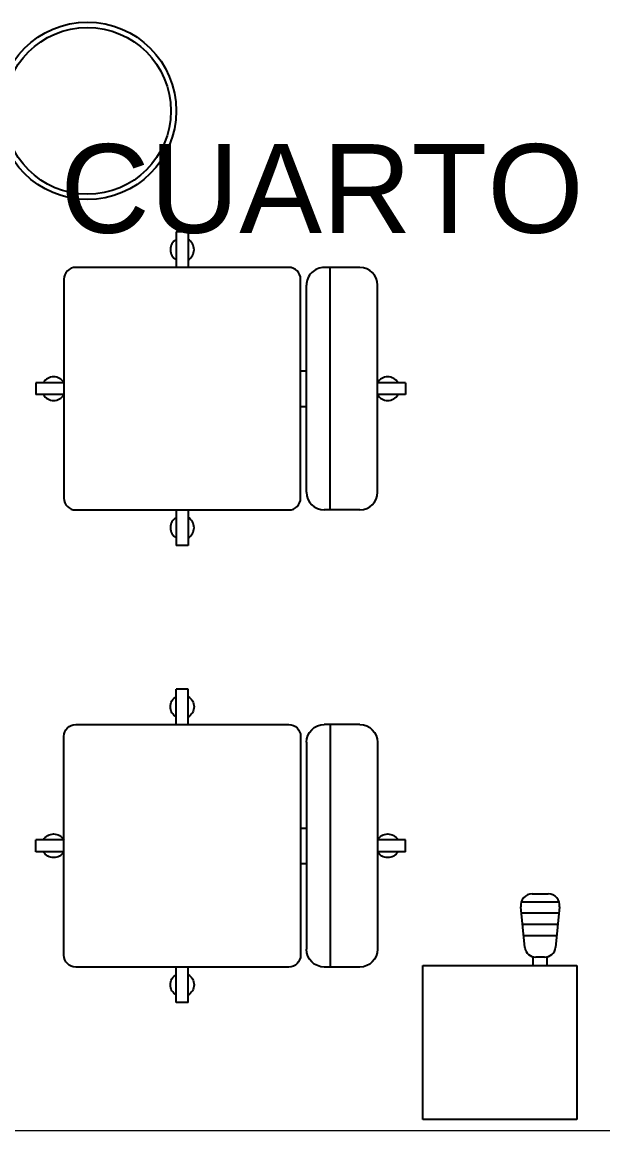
# Model space of a CAD drawing. Header units: metres. Extents: x -22 to 564, y 0 to 143.
# Drawn here: x 113.582 to 114.564, y 37.693 to 39.567 of the extents above; entities that cross this region are included whole.
import ezdxf
from ezdxf.enums import TextEntityAlignment as Align

# ---------------------------------------------------------------- set-up
doc = ezdxf.new("R2010")
doc.units = ezdxf.units.M
for name, color, linetype in [('TEXTO', 7, 'Continuous'), ('XREF 1N NEURO-ONCOLOGIA$0$MOBILIARIO', 161, 'Continuous'), ('XREF 1N NEURO-ONCOLOGIA$0$MOBILIARIO GUIAS MEC', 161, 'Continuous'), ('XREF 1N NEURO-ONCOLOGIA$0$TEX-MOB', 4, 'Continuous')]:
    doc.layers.add(name, color=color, linetype=linetype)
doc.layers.add('XREF 1N NEURO-ONCOLOGIA$0$MUROS DE TABLAROCA', color=150, linetype='Continuous', lineweight=13)
doc.styles.add('100 LOCALES 25', font='arial.ttf', dxfattribs={"height": 0.25})
doc.styles.add('XREF 1N NEURO-ONCOLOGIA$0$HANDLET', font='romans.shx')

# ---------------------------------------------------------------- blocks, each defined once
blk = doc.blocks.new('XREF 1N NEURO-ONCOLOGIA$0$SILLGIRS')
for p, q in [((-0.01, 0.3773), (-0.01, 0.33)), ((-0.01, 0.3773), (0.01, 0.3773)), ((0.01, 0.3773), (0.01, 0.33)), ((0.175, 0.33), (-0.175, 0.33)), ((-0.205, 0.3), (-0.205, 0.24)), ((0.205, 0.3), (0.205, 0.24)), ((0.205, 0.25), (-0.205, 0.25)), ((0.175, 0.21), (-0.175, 0.21)), ((-0.03, 0.2), (-0.03, 0.21)), ((0.03, 0.2), (0.03, 0.21)), ((0.185, 0.2), (-0.185, 0.2)), ((-0.205, 0.18), (-0.205, -0.18)), ((0.205, -0.18), (0.205, 0.18)), ((-0.265, 0.01), (-0.205, 0.01)), ((-0.265, 0.01), (-0.265, -0.01)), ((0.205, 0.01), (0.265, 0.01)), ((0.265, 0.01), (0.265, -0.01)), ((-0.265, -0.01), (-0.205, -0.01)), ((0.205, -0.01), (0.265, -0.01)), ((-0.185, -0.2), (0.185, -0.2)), ((-0.01, -0.2), (-0.01, -0.2473)), ((0.01, -0.2), (0.01, -0.2473)), ((-0.01, -0.2473), (0.01, -0.2473))]:
    blk.add_line(p, q)
for centre, radius, start, end in [((0, 0.3473), 0.02, 120, 240), ((0, 0.3473), 0.02, 300, 60), ((-0.175, 0.3), 0.03, 90, 180), ((0.175, 0.3), 0.03, 0, 90), ((-0.175, 0.24), 0.03, 180, 270), ((0.175, 0.24), 0.03, 270, 0), ((-0.185, 0.18), 0.02, 90, 180), ((0.185, 0.18), 0.02, 0, 90), ((-0.235, 0), 0.02, 30, 150), ((0.235, 0), 0.02, 30, 150), ((-0.235, 0), 0.02, 210, 330), ((0.235, 0), 0.02, 210, 330), ((-0.185, -0.18), 0.02, 180, 270), ((0.185, -0.18), 0.02, 270, 0), ((0, -0.2173), 0.02, 120, 240), ((0, -0.2173), 0.02, 300, 60)]:
    blk.add_arc(centre, radius, start, end)
blk = doc.blocks.new('XREF 1N NEURO-ONCOLOGIA$0$A$C8f343887')
for radius in [0.15, 0.141]:
    blk.add_circle((0, 0), radius)
blk = doc.blocks.new('XREF 1N NEURO-ONCOLOGIA$0$A$C17cc1581')
at = {"layer": 'XREF 1N NEURO-ONCOLOGIA$0$MOBILIARIO'}
for p, q in [((0.0544, 0.3811), (0.0818, 0.3811)), ((0.042, 0.2905), (0.0356, 0.3594)), ((0.1001, 0.3673), (0.0361, 0.3673)), ((0.1007, 0.3594), (0.0942, 0.2905)), ((0.0996, 0.3483), (0.0366, 0.3483)), ((0.0978, 0.3293), (0.0384, 0.3293)), ((0.0961, 0.3103), (0.0402, 0.3103)), ((0.0563, 0.26), (0.0563, 0.2742)), ((0.0754, 0.2742), (0.0609, 0.2742)), ((0.08, 0.26), (0.08, 0.2742)), ((-0.13, 0), (-0.13, 0.26)), ((-0.13, 0.26), (0.13, 0.26)), ((0.13, 0.26), (0.13, 0)), ((0.13, 0), (-0.13, 0))]:
    blk.add_line(p, q, dxfattribs=at)
for centre, start, end in [((0.0544, 0.3621), 89.9999, 188.13), ((0.0818, 0.3621), 351.8698, 89.9999), ((0.0609, 0.2932), 188.13, 269.9999), ((0.0754, 0.2932), 269.9999, 351.8698)]:
    blk.add_arc(centre, 0.019, start, end, dxfattribs=at)
blk = doc.blocks.new('XREF 1N NEURO-ONCOLOGIA')
at = {"layer": 'XREF 1N NEURO-ONCOLOGIA$0$MUROS DE TABLAROCA'}
blk.add_line((4.2419, 28.3076), (4.2419, 31.6076), dxfattribs=at)
at = {"layer": 'XREF 1N NEURO-ONCOLOGIA$0$MOBILIARIO', "xscale": -1, "rotation": 180}
blk.add_blockref('XREF 1N NEURO-ONCOLOGIA$0$SILLGIRS', (4.7238, 30.5641, 0), dxfattribs=at)
at = {"layer": 'XREF 1N NEURO-ONCOLOGIA$0$MOBILIARIO', "rotation": 180}
blk.add_blockref('XREF 1N NEURO-ONCOLOGIA$0$SILLGIRS', (5.4965, 30.5641, 0), dxfattribs=at)
at = {"layer": 'XREF 1N NEURO-ONCOLOGIA$0$MOBILIARIO GUIAS MEC', "rotation": 270}
for name, p in [('XREF 1N NEURO-ONCOLOGIA$0$A$C8f343887', (5.9661, 30.7243, 0)), ('XREF 1N NEURO-ONCOLOGIA$0$A$C17cc1581', (4.2613, 30.0273, 0))]:
    blk.add_blockref(name, p, dxfattribs=at)
at = {"layer": 'XREF 1N NEURO-ONCOLOGIA$0$TEX-MOB', "style": 'XREF 1N NEURO-ONCOLOGIA$0$HANDLET'}
for p in [(1.7, 4.5847, 0), (1.7073, 2.0138, 0)]:
    blk.add_attdef('234', text='', height=0.075, rotation=180, dxfattribs=at).set_placement(p, align=Align.MIDDLE_CENTER)

msp = doc.modelspace()

# ---------------------------------------------------------------- block references
at = {"rotation": 90}
msp.add_blockref('XREF 1N NEURO-ONCOLOGIA', (144.4169, 33.4511), dxfattribs=at)

# ---------------------------------------------------------------- next in the draw order: texts
at = {"layer": 'TEXTO', "color": 0, "insert": (113.4649, 39.2089, 0), "char_height": 0.15, "width": 1.841851, "attachment_point": 7, "style": '100 LOCALES 25'}
msp.add_mtext('\\pxqc;CUARTO AZUL', dxfattribs=at)

doc.saveas('drawing.dxf')
